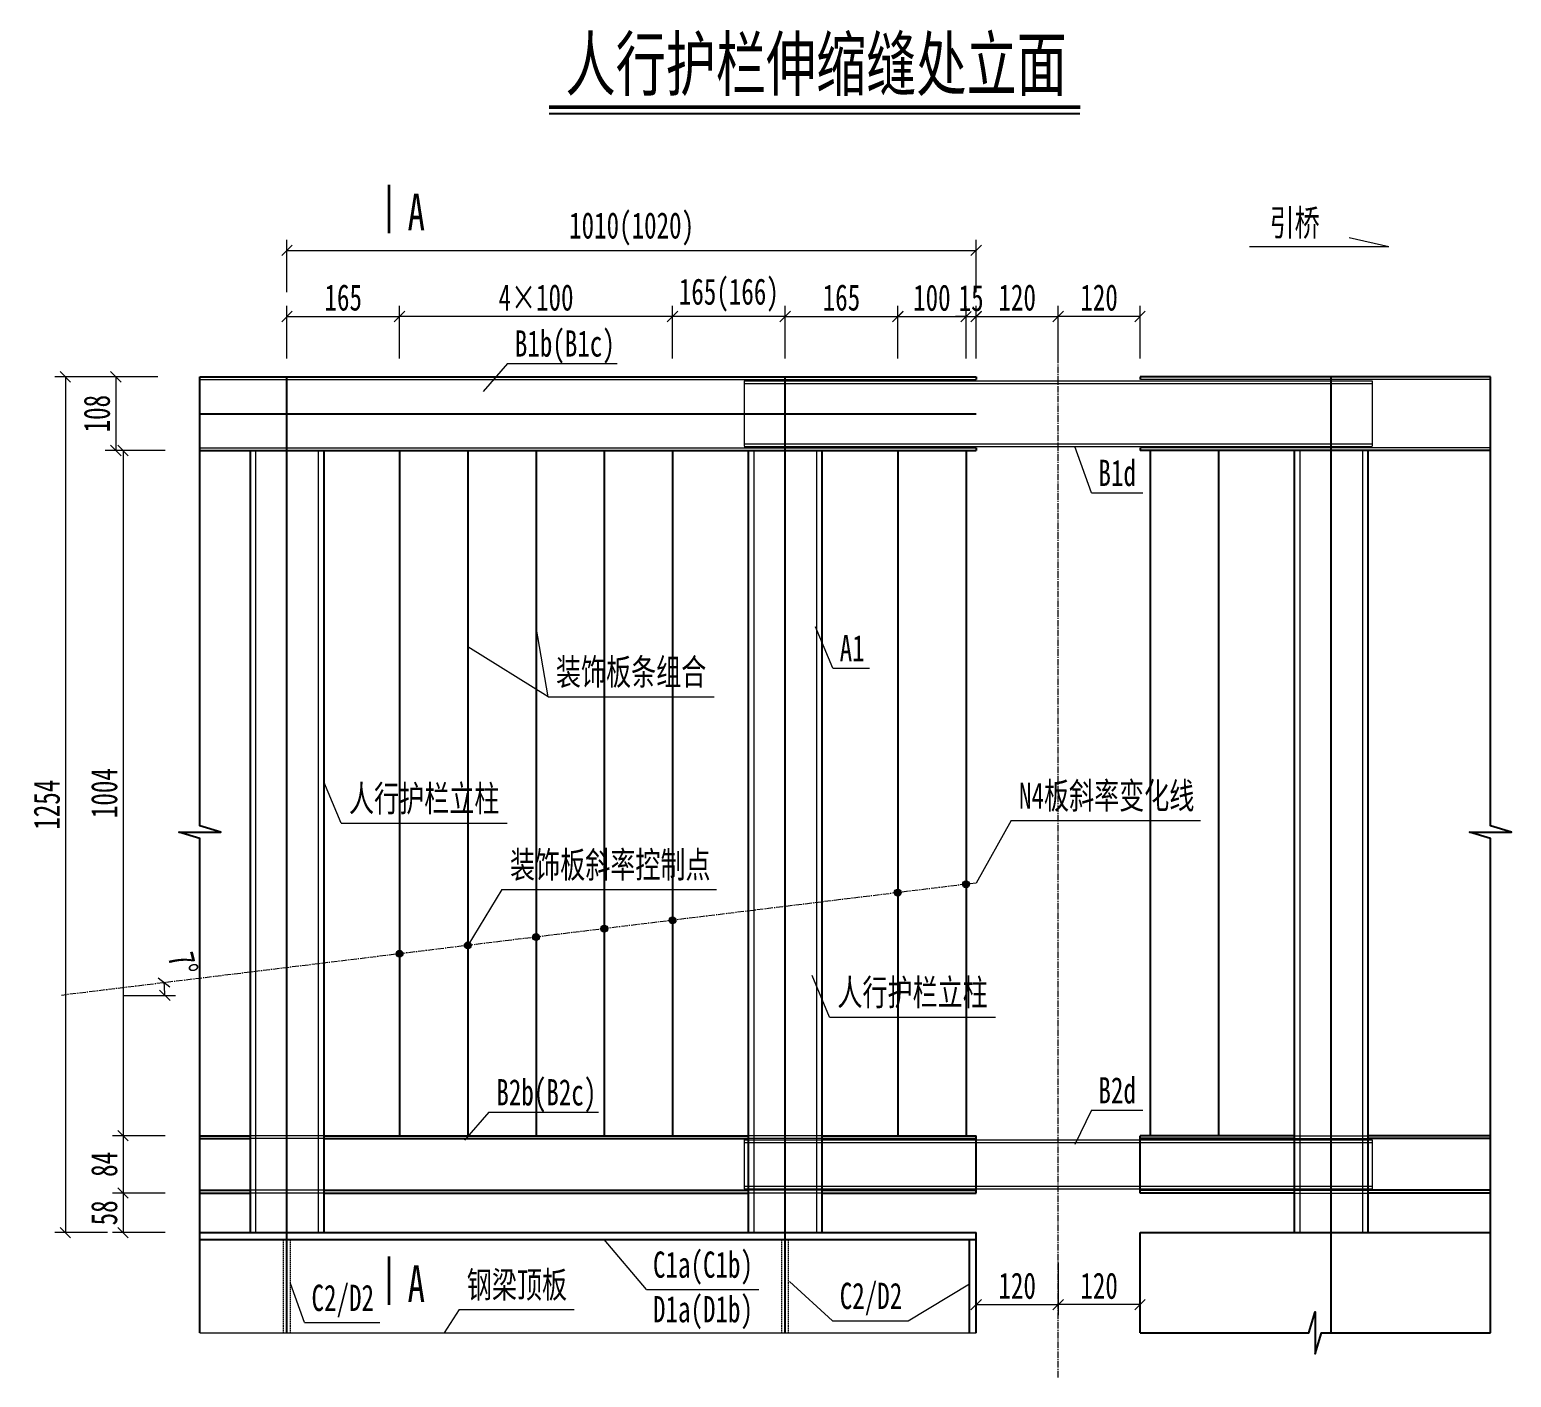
# Model space of a CAD drawing. Header units: millimetres. Extents: x -13368 to 383539, y -58537 to -26098.
# Drawn here: x 9884 to 12055, y -36614 to -34640 of the extents above; entities that cross this region are included whole.
import ezdxf
from ezdxf.enums import TextEntityAlignment as Align

# ---------------------------------------------------------------- set-up
doc = ezdxf.new("R2010")
doc.units = ezdxf.units.MM
doc.linetypes.add('CENTER2', pattern=[28.575, 19.05, -3.175, 3.175, -3.175])
doc.linetypes.add('DASHED', pattern=[0.75, 0.5, -0.25])
doc.layers.get('Defpoints').update_dxf_attribs({"color": 8})
for name, color, linetype, lineweight in [('中心线', 2, 'CENTER2', 15), ('文字', 7, 'Continuous', 15), ('标注线及字体', 2, 'Continuous', 15), ('粗线', 3, 'Continuous', 35), ('细实线', 4, 'Continuous', 15), ('虚线', 7, 'DASHED', 13), ('钢板粗线', 1, 'Continuous', 25)]:
    doc.layers.add(name, color=color, linetype=linetype, lineweight=lineweight)
doc.styles.add('111', font='', dxfattribs={"width": 0.7})
doc.styles.add('BM_Dim', font='', dxfattribs={"width": 0.85})
doc.styles.get('111').set_extended_font_data('仿宋_GB2312')
doc.styles.get('BM_Dim').set_extended_font_data('仿宋_GB2312')
doc.dimstyles.new('200', dxfattribs={"dimscale": 0, "dimtxt": 2.5, "dimasz": 1, "dimexe": 1, "dimexo": 1, "dimgap": 0.6, "dimtad": 1, "dimdec": 0, "dimdsep": 46, "dimtxsty": '111', "dimblk": 'OBLIQUE', "dimcen": 0, "dimclrd": 4, "dimclre": 4, "dimclrt": 4, "dimadec": 1, "dimazin": 2, "dimtfac": 1, "dimtdec": 0, "dimtix": 1, "dimtmove": 2, "dimatfit": 3, "dimfxl": 4, "dimfxlon": 1, "dimtolj": 1, "dimlwd": -1, "dimlwe": -1, "dimarcsym": 0})

# ---------------------------------------------------------------- blocks, each defined once
blk = doc.blocks.new('22')
at = {"layer": '细实线'}
blk.add_hatch(color=256, dxfattribs=at).paths.add_polyline_path([(5, 0, 1), (-5, 0, 1)])
blk.add_circle((0, 0), 5.04, dxfattribs=at)
blk = doc.blocks.new('_Oblique')
at = {"color": 0, "linetype": 'ByBlock', "lineweight": -2}
blk.add_line((-0.5, -0.5), (0.5, 0.5), dxfattribs=at)
blk = doc.blocks.new('*D75')
at = {"layer": 'Defpoints', "color": 0, "transparency": 16777216}
for p in [(10426.1, -35060), (10261.1, -35202.4), (10426.1, -35286)]:
    blk.add_point(p, dxfattribs=at)
at = {"layer": '细实线', "color": 4, "transparency": 16777216}
for p, q in [((10261.1, -35121.5), (10261.1, -35044.6)), ((10261.1, -35060), (10426.1, -35060)), ((10426.1, -35121.5), (10426.1, -35044.6))]:
    blk.add_line(p, q, dxfattribs=at)
at = {"layer": '细实线', "color": 4, "transparency": 16777216, "xscale": 15.38461538461539, "yscale": 15.38461538461539, "zscale": 15.38461538461539, "rotation": 180}
blk.add_blockref('_Oblique', (10261.1, -35060), dxfattribs=at)
at = {"layer": '细实线', "color": 4, "transparency": 16777216, "xscale": 15.38461538461539, "yscale": 15.38461538461539, "zscale": 15.38461538461539}
blk.add_blockref('_Oblique', (10426.1, -35060), dxfattribs=at)
at = {"layer": '细实线', "color": 4, "transparency": 16777216, "insert": (10343.6, -35032.4), "char_height": 38.46, "attachment_point": 5, "style": '111'}
blk.add_mtext('\\A1;165', dxfattribs=at)
blk = doc.blocks.new('*D76')
at = {"layer": 'Defpoints', "color": 0, "transparency": 16777216}
for p in [(11179.1, -35901.4), (9930.7, -36054.7), (9930.7, -36054.7), (9970.2, -36054.7), (10082.1, -36048.1)]:
    blk.add_point(p, dxfattribs=at)
at = {"layer": '细实线', "color": 4, "transparency": 16777216}
blk.add_line((10020.7, -36054.7), (10097.6, -36054.7), dxfattribs=at)
blk.add_arc((9930.7, -36054.7), 151.5, 0, 7, dxfattribs=at)
at = {"layer": '细实线', "color": 4, "transparency": 16777216, "xscale": 15.38461538461539, "yscale": 15.38461538461539, "zscale": 15.38461538461539}
for p, rotation in [((10081.1, -36036.2), 96.99999999999997), ((10082.2, -36054.7), 270)]:
    blk.add_blockref('_Oblique', p, dxfattribs=dict(at, rotation=rotation))
at = {"layer": '细实线', "color": 4, "transparency": 16777216, "insert": (10109, -36008.4), "char_height": 38.46, "attachment_point": 5, "rotation": 284.5435, "style": '111'}
blk.add_mtext('\\A1;7%%d', dxfattribs=at)
blk = doc.blocks.new('*D77')
at = {"layer": 'Defpoints', "color": 0, "transparency": 16777216}
for p in [(10426.1, -35060), (10426.1, -35286), (10826.1, -35322.9)]:
    blk.add_point(p, dxfattribs=at)
at = {"layer": '细实线', "color": 4, "transparency": 16777216}
for p, q in [((10426.1, -35121.5), (10426.1, -35044.6)), ((10826.1, -35060), (10426.1, -35060)), ((10826.1, -35121.5), (10826.1, -35044.6))]:
    blk.add_line(p, q, dxfattribs=at)
at = {"layer": '细实线', "color": 4, "transparency": 16777216, "xscale": 15.38461538461539, "yscale": 15.38461538461539, "zscale": 15.38461538461539, "rotation": 180}
blk.add_blockref('_Oblique', (10426.1, -35060), dxfattribs=at)
at = {"layer": '细实线', "color": 4, "transparency": 16777216, "xscale": 15.38461538461539, "yscale": 15.38461538461539, "zscale": 15.38461538461539}
blk.add_blockref('_Oblique', (10826.1, -35060), dxfattribs=at)
at = {"layer": '细实线', "color": 4, "transparency": 16777216, "insert": (10626.1, -35032.4), "char_height": 38.46, "attachment_point": 5, "style": '111'}
blk.add_mtext('\\A1;4×100', dxfattribs=at)
blk = doc.blocks.new('*D78')
at = {"layer": 'Defpoints', "color": 0, "transparency": 16777216}
for p in [(10826.1, -35060), (10991.1, -35202.4), (10826.1, -35267.7)]:
    blk.add_point(p, dxfattribs=at)
at = {"layer": '细实线', "color": 4, "transparency": 16777216}
for p, q in [((10826.1, -35121.5), (10826.1, -35044.6)), ((10991.1, -35060), (10826.1, -35060)), ((10991.1, -35121.5), (10991.1, -35044.6))]:
    blk.add_line(p, q, dxfattribs=at)
at = {"layer": '细实线', "color": 4, "transparency": 16777216, "xscale": 15.38461538461539, "yscale": 15.38461538461539, "zscale": 15.38461538461539, "rotation": 180}
blk.add_blockref('_Oblique', (10826.1, -35060), dxfattribs=at)
at = {"layer": '细实线', "color": 4, "transparency": 16777216, "xscale": 15.38461538461539, "yscale": 15.38461538461539, "zscale": 15.38461538461539}
blk.add_blockref('_Oblique', (10991.1, -35060), dxfattribs=at)
at = {"layer": '细实线', "color": 4, "transparency": 16777216, "insert": (10908.6, -35028.6), "char_height": 38.462, "attachment_point": 5, "style": '111'}
blk.add_mtext('\\A1;165(166)', dxfattribs=at)
blk = doc.blocks.new('*D79')
at = {"layer": 'Defpoints', "color": 0}
for p in [(11271.1, -34963.1), (10261.1, -35202.4), (11271.1, -35202.4)]:
    blk.add_point(p, dxfattribs=at)
at = {"layer": '细实线', "color": 4}
for p, q in [((10261.1, -35024.6), (10261.1, -34947.7)), ((11271.1, -35024.6), (11271.1, -34947.7)), ((10261.1, -34963.1), (11271.1, -34963.1))]:
    blk.add_line(p, q, dxfattribs=at)
at = {"layer": '细实线', "color": 4, "xscale": 15.38461538461539, "yscale": 15.38461538461539, "zscale": 15.38461538461539, "rotation": 180}
blk.add_blockref('_Oblique', (10261.1, -34963.1), dxfattribs=at)
at = {"layer": '细实线', "color": 4, "xscale": 15.38461538461539, "yscale": 15.38461538461539, "zscale": 15.38461538461539}
blk.add_blockref('_Oblique', (11271.1, -34963.1), dxfattribs=at)
at = {"layer": '细实线', "color": 4, "insert": (10766.1, -34931.7), "char_height": 38.462, "attachment_point": 5, "style": '111'}
blk.add_mtext('\\A1;1010(1020)', dxfattribs=at)
blk = doc.blocks.new('*D80')
at = {"layer": 'Defpoints', "color": 0}
for p in [(10137.4, -35148.4), (10010.3, -35256.4), (10137.4, -35256.4)]:
    blk.add_point(p, dxfattribs=at)
at = {"layer": '细实线', "color": 4}
for p, q in [((10071.8, -35148.4), (9994.9, -35148.4)), ((10010.3, -35148.4), (10010.3, -35256.4)), ((10071.8, -35256.4), (9994.9, -35256.4))]:
    blk.add_line(p, q, dxfattribs=at)
at = {"layer": '细实线', "color": 4, "xscale": 15.38461538461539, "yscale": 15.38461538461539, "zscale": 15.38461538461539}
for p, rotation in [((10010.3, -35148.4), 90), ((10010.3, -35256.4), 270)]:
    blk.add_blockref('_Oblique', p, dxfattribs=dict(at, rotation=rotation))
at = {"layer": '细实线', "color": 4, "insert": (9982.7, -35202.4), "char_height": 38.46, "attachment_point": 5, "rotation": 90, "style": '111'}
blk.add_mtext('\\A1;108', dxfattribs=at)
blk = doc.blocks.new('*D81')
at = {"layer": 'Defpoints', "color": 0, "transparency": 16777216}
for p in [(10148.1, -35256.4), (10021, -36260.4), (10133.5, -36260.4)]:
    blk.add_point(p, dxfattribs=at)
at = {"layer": '细实线', "color": 4, "transparency": 16777216}
for p, q in [((10082.5, -35256.4), (10005.6, -35256.4)), ((10021, -35256.4), (10021, -36260.4)), ((10082.5, -36260.4), (10005.6, -36260.4))]:
    blk.add_line(p, q, dxfattribs=at)
at = {"layer": '细实线', "color": 4, "transparency": 16777216, "xscale": 15.38461538461539, "yscale": 15.38461538461539, "zscale": 15.38461538461539}
for p, rotation in [((10021, -35256.4), 90), ((10021, -36260.4), 270)]:
    blk.add_blockref('_Oblique', p, dxfattribs=dict(at, rotation=rotation))
at = {"layer": '细实线', "color": 4, "transparency": 16777216, "insert": (9993.5, -35758.4), "char_height": 38.46, "attachment_point": 5, "rotation": 90, "style": '111'}
blk.add_mtext('\\A1;1004', dxfattribs=at)
blk = doc.blocks.new('*D82')
at = {"layer": 'Defpoints', "color": 0, "transparency": 16777216}
for p in [(10133.5, -36260.4), (10021, -36344.4), (10133.5, -36344.4)]:
    blk.add_point(p, dxfattribs=at)
at = {"layer": '细实线', "color": 4, "transparency": 16777216}
for p, q in [((10082.5, -36260.4), (10005.6, -36260.4)), ((10021, -36260.4), (10021, -36344.4)), ((10082.5, -36344.4), (10005.6, -36344.4))]:
    blk.add_line(p, q, dxfattribs=at)
at = {"layer": '细实线', "color": 4, "transparency": 16777216, "xscale": 15.38461538461539, "yscale": 15.38461538461539, "zscale": 15.38461538461539}
for p, rotation in [((10021, -36260.4), 90), ((10021, -36344.4), 270)]:
    blk.add_blockref('_Oblique', p, dxfattribs=dict(at, rotation=rotation))
at = {"layer": '细实线', "color": 4, "transparency": 16777216, "insert": (9993.5, -36302.4), "char_height": 38.46, "attachment_point": 5, "rotation": 90, "style": '111'}
blk.add_mtext('\\A1;84', dxfattribs=at)
blk = doc.blocks.new('*D83')
at = {"layer": 'Defpoints', "color": 0, "transparency": 16777216}
for p in [(10133.5, -36344.4), (10021, -36402.4), (10133.5, -36402.4)]:
    blk.add_point(p, dxfattribs=at)
at = {"layer": '细实线', "color": 4, "transparency": 16777216}
for p, q in [((10082.5, -36344.4), (10005.6, -36344.4)), ((10021, -36344.4), (10021, -36402.4)), ((10082.5, -36402.4), (10005.6, -36402.4))]:
    blk.add_line(p, q, dxfattribs=at)
at = {"layer": '细实线', "color": 4, "transparency": 16777216, "xscale": 15.38461538461539, "yscale": 15.38461538461539, "zscale": 15.38461538461539}
for p, rotation in [((10021, -36344.4), 90), ((10021, -36402.4), 270)]:
    blk.add_blockref('_Oblique', p, dxfattribs=dict(at, rotation=rotation))
at = {"layer": '细实线', "color": 4, "transparency": 16777216, "insert": (9993.5, -36373.4), "char_height": 38.46, "attachment_point": 5, "rotation": 90, "style": '111'}
blk.add_mtext('\\A1;58', dxfattribs=at)
blk = doc.blocks.new('*D84')
at = {"layer": 'Defpoints', "color": 0, "transparency": 16777216}
for p in [(10133.5, -35148.4), (9936.4, -36402.4), (10133.5, -36402.4)]:
    blk.add_point(p, dxfattribs=at)
at = {"layer": '细实线', "color": 4, "transparency": 16777216}
for p, q in [((9998, -35148.4), (9921, -35148.4)), ((9936.4, -35148.4), (9936.4, -36402.4)), ((9998, -36402.4), (9921, -36402.4))]:
    blk.add_line(p, q, dxfattribs=at)
at = {"layer": '细实线', "color": 4, "transparency": 16777216, "xscale": 15.38461538461539, "yscale": 15.38461538461539, "zscale": 15.38461538461539}
for p, rotation in [((9936.4, -35148.4), 90), ((9936.4, -36402.4), 270)]:
    blk.add_blockref('_Oblique', p, dxfattribs=dict(at, rotation=rotation))
at = {"layer": '细实线', "color": 4, "transparency": 16777216, "insert": (9909.3, -35775.4), "char_height": 38.46, "attachment_point": 5, "rotation": 90, "style": '111'}
blk.add_mtext('\\A1;1254', dxfattribs=at)
blk = doc.blocks.new('*D85')
at = {"layer": 'Defpoints', "color": 0}
for p in [(11156.1, -35060), (10991.1, -35202.4), (11156.1, -35256.4)]:
    blk.add_point(p, dxfattribs=at)
at = {"layer": '细实线', "color": 4}
for p, q in [((10991.1, -35121.5), (10991.1, -35044.6)), ((10991.1, -35060), (11156.1, -35060)), ((11156.1, -35121.5), (11156.1, -35044.6))]:
    blk.add_line(p, q, dxfattribs=at)
at = {"layer": '细实线', "color": 4, "xscale": 15.38461538461539, "yscale": 15.38461538461539, "zscale": 15.38461538461539, "rotation": 180}
blk.add_blockref('_Oblique', (10991.1, -35060), dxfattribs=at)
at = {"layer": '细实线', "color": 4, "xscale": 15.38461538461539, "yscale": 15.38461538461539, "zscale": 15.38461538461539}
blk.add_blockref('_Oblique', (11156.1, -35060), dxfattribs=at)
at = {"layer": '细实线', "color": 4, "insert": (11073.6, -35032.4), "char_height": 38.46, "attachment_point": 5, "style": '111'}
blk.add_mtext('\\A1;165', dxfattribs=at)
blk = doc.blocks.new('*D86')
at = {"layer": 'Defpoints', "color": 0}
for p in [(11391.1, -35060), (11271.1, -35148.4), (11391.1, -35148.4)]:
    blk.add_point(p, dxfattribs=at)
at = {"layer": '细实线', "color": 4}
for p, q in [((11271.1, -35121.5), (11271.1, -35044.6)), ((11271.1, -35060), (11391.1, -35060)), ((11391.1, -35121.5), (11391.1, -35044.6))]:
    blk.add_line(p, q, dxfattribs=at)
at = {"layer": '细实线', "color": 4, "xscale": 15.38461538461539, "yscale": 15.38461538461539, "zscale": 15.38461538461539, "rotation": 180}
blk.add_blockref('_Oblique', (11271.1, -35060), dxfattribs=at)
at = {"layer": '细实线', "color": 4, "xscale": 15.38461538461539, "yscale": 15.38461538461539, "zscale": 15.38461538461539}
blk.add_blockref('_Oblique', (11391.1, -35060), dxfattribs=at)
at = {"layer": '细实线', "color": 4, "insert": (11331.1, -35032.4), "char_height": 38.46, "attachment_point": 5, "style": '111'}
blk.add_mtext('\\A1;120', dxfattribs=at)
blk = doc.blocks.new('*D87')
at = {"layer": 'Defpoints', "color": 0, "transparency": 16777216}
for p in [(11271.1, -36428.2), (11391.1, -36428.2), (11391.1, -36507.9)]:
    blk.add_point(p, dxfattribs=at)
at = {"layer": '细实线', "color": 4, "transparency": 16777216}
for p, q in [((11271.1, -36446.4), (11271.1, -36523.3)), ((11391.1, -36446.4), (11391.1, -36523.3)), ((11271.1, -36507.9), (11391.1, -36507.9))]:
    blk.add_line(p, q, dxfattribs=at)
at = {"layer": '细实线', "color": 4, "transparency": 16777216, "xscale": 15.38461538461539, "yscale": 15.38461538461539, "zscale": 15.38461538461539, "rotation": 180}
blk.add_blockref('_Oblique', (11271.1, -36507.9), dxfattribs=at)
at = {"layer": '细实线', "color": 4, "transparency": 16777216, "xscale": 15.38461538461539, "yscale": 15.38461538461539, "zscale": 15.38461538461539}
blk.add_blockref('_Oblique', (11391.1, -36507.9), dxfattribs=at)
at = {"layer": '细实线', "color": 4, "transparency": 16777216, "insert": (11331.1, -36480.4), "char_height": 38.46, "attachment_point": 5, "style": '111'}
blk.add_mtext('\\A1;120', dxfattribs=at)
blk = doc.blocks.new('*D274')
at = {"layer": 'Defpoints', "color": 0}
for p in [(11256.1, -35060.2), (11156.1, -35256.7), (11256.1, -35256.7)]:
    blk.add_point(p, dxfattribs=at)
at = {"layer": '细实线', "color": 4}
for p, q in [((11156.1, -35121.8), (11156.1, -35044.8)), ((11156.1, -35060.2), (11256.1, -35060.2)), ((11256.1, -35121.8), (11256.1, -35044.8))]:
    blk.add_line(p, q, dxfattribs=at)
at = {"layer": '细实线', "color": 4, "xscale": 15.38461538461539, "yscale": 15.38461538461539, "zscale": 15.38461538461539, "rotation": 180}
blk.add_blockref('_Oblique', (11156.1, -35060.2), dxfattribs=at)
at = {"layer": '细实线', "color": 4, "xscale": 15.38461538461539, "yscale": 15.38461538461539, "zscale": 15.38461538461539}
blk.add_blockref('_Oblique', (11256.1, -35060.2), dxfattribs=at)
at = {"layer": '细实线', "color": 4, "insert": (11206.1, -35032.7), "char_height": 38.46, "attachment_point": 5, "style": '111'}
blk.add_mtext('\\A1;100', dxfattribs=at)
blk = doc.blocks.new('*D275')
at = {"layer": 'Defpoints', "color": 0}
for p in [(11271.1, -35060.2), (11271.1, -35245.6), (11256.1, -35353.6)]:
    blk.add_point(p, dxfattribs=at)
at = {"layer": '细实线', "color": 4}
for p, q in [((11256.1, -35060.2), (11240.8, -35060.2)), ((11256.1, -35121.8), (11256.1, -35044.8)), ((11256.1, -35060.2), (11271.1, -35060.2)), ((11271.1, -35121.8), (11271.1, -35044.8)), ((11271.1, -35060.2), (11286.5, -35060.2))]:
    blk.add_line(p, q, dxfattribs=at)
at = {"layer": '细实线', "color": 4, "xscale": 15.38461538461539, "yscale": 15.38461538461539, "zscale": 15.38461538461539}
blk.add_blockref('_Oblique', (11256.1, -35060.2), dxfattribs=at)
at = {"layer": '细实线', "color": 4, "xscale": 15.38461538461539, "yscale": 15.38461538461539, "zscale": 15.38461538461539, "rotation": 180}
blk.add_blockref('_Oblique', (11271.1, -35060.2), dxfattribs=at)
at = {"layer": '细实线', "color": 4, "insert": (11263.6, -35033.1), "char_height": 38.46, "attachment_point": 5, "style": '111'}
blk.add_mtext('\\A1;15', dxfattribs=at)
blk = doc.blocks.new('*D276')
at = {"layer": 'Defpoints', "color": 0}
for p in [(11391.1, -35060), (11391.1, -35148.4), (11511.1, -35152.4)]:
    blk.add_point(p, dxfattribs=at)
at = {"layer": '细实线', "color": 4}
for p, q in [((11391.1, -35121.5), (11391.1, -35044.6)), ((11511.1, -35060), (11391.1, -35060)), ((11511.1, -35121.5), (11511.1, -35044.6))]:
    blk.add_line(p, q, dxfattribs=at)
at = {"layer": '细实线', "color": 4, "xscale": 15.38461538461539, "yscale": 15.38461538461539, "zscale": 15.38461538461539, "rotation": 180}
blk.add_blockref('_Oblique', (11391.1, -35060), dxfattribs=at)
at = {"layer": '细实线', "color": 4, "xscale": 15.38461538461539, "yscale": 15.38461538461539, "zscale": 15.38461538461539}
blk.add_blockref('_Oblique', (11511.1, -35060), dxfattribs=at)
at = {"layer": '细实线', "color": 4, "insert": (11451.1, -35032.4), "char_height": 38.46, "attachment_point": 5, "style": '111'}
blk.add_mtext('\\A1;120', dxfattribs=at)
blk = doc.blocks.new('*D277')
at = {"layer": 'Defpoints', "color": 0}
for p in [(11391.1, -36428.2), (11511.1, -36428.2), (11391.1, -36507.9)]:
    blk.add_point(p, dxfattribs=at)
at = {"layer": '细实线', "color": 4}
for p, q in [((11391.1, -36446.4), (11391.1, -36523.3)), ((11511.1, -36446.4), (11511.1, -36523.3)), ((11511.1, -36507.9), (11391.1, -36507.9))]:
    blk.add_line(p, q, dxfattribs=at)
at = {"layer": '细实线', "color": 4, "xscale": 15.38461538461539, "yscale": 15.38461538461539, "zscale": 15.38461538461539, "rotation": 180}
blk.add_blockref('_Oblique', (11391.1, -36507.9), dxfattribs=at)
at = {"layer": '细实线', "color": 4, "xscale": 15.38461538461539, "yscale": 15.38461538461539, "zscale": 15.38461538461539}
blk.add_blockref('_Oblique', (11511.1, -36507.9), dxfattribs=at)
at = {"layer": '细实线', "color": 4, "insert": (11451.1, -36480.4), "char_height": 38.46, "attachment_point": 5, "style": '111'}
blk.add_mtext('\\A1;120', dxfattribs=at)

msp = doc.modelspace()

# ---------------------------------------------------------------- linework, layer by layer
at = {"color": 4}
msp.add_line((10645.1, -34762.4), (11422.9, -34762.4), dxfattribs=at)
at = {"color": 6, "const_width": 5.54}
msp.add_lwpolyline([(10645, -34753.2), (11423.6, -34753.2)], dxfattribs=at)
at = {"color": 4}
for points in [[(10133.5, -36549.2), (10133.5, -35824.8), (10102.7, -35815.6), (10164.3, -35815.6), (10133.5, -35806.3), (10133.5, -35794), (10133.5, -35148.4)], [(12024.4, -36549.2), (12024.4, -35824.8), (11993.7, -35815.6), (12055.2, -35815.6), (12024.4, -35806.3), (12024.4, -35794), (12024.4, -35148.4)], [(11511.1, -36549.2), (11758.6, -36549.2), (11767.8, -36518.4), (11767.8, -36579.9), (11777, -36549.2), (11789.3, -36549.2), (12024.4, -36549.2)]]:
    msp.add_lwpolyline(points, dxfattribs=at)
at = {"layer": 'Defpoints'}
for p, q in [((10261.1, -36549.2), (10261.1, -35148.4)), ((10991.1, -36549.2), (10991.1, -35148.4)), ((11791.1, -36549.2), (11791.1, -35148.4)), ((10133.5, -35202.4), (11271.1, -35202.4))]:
    msp.add_line(p, q, dxfattribs=at)
at = {"layer": '中心线', "ltscale": 0.5}
for p, q in [((11391.1, -36614.5), (11391.1, -35070.4)), ((11271.1, -35890.1), (9930.7, -36054.7))]:
    msp.add_line(p, q, dxfattribs=at)
at = {"layer": '粗线'}
for p, q in [((10411.1, -34937.8), (10411.1, -34866.9)), ((10411.1, -36508.1), (10411.1, -36437.2))]:
    msp.add_line(p, q, dxfattribs=at)
at = {"layer": '细实线'}
for p, q in [((11817.4, -34944.5), (11875.6, -34957.4)), ((11671.4, -34957.4), (11875.6, -34957.4)), ((10584.1, -35128.8), (10548.6, -35169.8)), ((10584.1, -35128.8), (10744.8, -35128.8)), ((11439.9, -35318.3), (11415.7, -35250.4)), ((11439.9, -35318.3), (11515.1, -35318.3)), ((10643.8, -35617.1), (10626.1, -35515.1)), ((11060.9, -35575.3), (11035.4, -35514.5)), ((10643.8, -35617.1), (10526.1, -35543.9)), ((11060.9, -35575.3), (11114.8, -35575.3)), ((10643.8, -35617.1), (10886.9, -35617.1)), ((10340.7, -35802.6), (10315.1, -35741.7)), ((11322.1, -35798.5), (11271.1, -35890.1)), ((11322.1, -35798.5), (11599.9, -35798.5)), ((10340.7, -35802.6), (10583.7, -35802.6)), ((10576.1, -35899.8), (10526.1, -35981.6)), ((10576.1, -35899.8), (10890.3, -35899.8)), ((11056.2, -36086.7), (11030.7, -36025.8)), ((11056.2, -36086.7), (11299.3, -36086.7)), ((10557, -36226), (10521.5, -36267)), ((10557, -36226), (10717.7, -36226)), ((11439.9, -36223), (11415.7, -36273.3)), ((11439.9, -36223), (11515.1, -36223)), ((10788.1, -36485.6), (10725.9, -36412.4)), ((11060.7, -36531.4), (10997.4, -36474.2)), ((10286.7, -36534.3), (10266.1, -36477.1)), ((10788.1, -36485.6), (10952.4, -36485.6)), ((11171.3, -36531.4), (11261.1, -36477.4)), ((10513.5, -36515.1), (10491.3, -36549.2)), ((10513.5, -36515.1), (10682, -36515.1)), ((10286.7, -36534.3), (10397.3, -36534.3)), ((11060.7, -36531.4), (11171.3, -36531.4)), ((10133.5, -36549.2), (11271.1, -36549.2))]:
    msp.add_line(p, q, dxfattribs=at)
at = {"layer": '虚线'}
for p, q in [((10133.5, -35152.4), (11271.1, -35152.4)), ((10931.1, -35154.4), (11851.1, -35154.4)), ((10931.1, -35154.4), (10931.1, -35250.4)), ((10931.1, -35158.4), (11851.1, -35158.4)), ((12024.4, -35152.4), (11511.1, -35152.4)), ((11851.1, -35154.4), (11851.1, -35250.4)), ((10133.5, -35252.4), (11271.1, -35252.4)), ((10215.1, -35256.4), (10215.1, -36402.4)), ((10307.1, -35256.4), (10307.1, -36402.4)), ((10931.1, -35246.4), (11851.1, -35246.4)), ((10931.1, -35250.4), (11851.1, -35250.4)), ((10945.1, -35256.4), (10945.1, -36402.4)), ((11037.1, -35256.4), (11037.1, -36402.4)), ((12024.4, -35252.4), (11511.1, -35252.4)), ((11745.1, -35256.4), (11745.1, -36402.4)), ((11837.1, -35256.4), (11837.1, -36402.4)), ((10315.1, -36260.4), (10207.1, -36260.4)), ((10315.1, -36264.4), (10207.1, -36264.4)), ((10931.1, -36266.4), (11851.1, -36266.4)), ((10931.1, -36266.4), (10931.1, -36338.4)), ((10931.1, -36270.4), (11851.1, -36270.4)), ((11045.1, -36260.4), (10937.1, -36260.4)), ((11045.1, -36264.4), (10937.1, -36264.4)), ((11737.1, -36260.4), (11845.1, -36260.4)), ((11737.1, -36264.4), (11845.1, -36264.4)), ((11851.1, -36266.4), (11851.1, -36338.4)), ((10315.1, -36340.4), (10207.1, -36340.4)), ((10315.1, -36344.4), (10207.1, -36344.4)), ((10931.1, -36334.4), (11851.1, -36334.4)), ((10931.1, -36338.4), (11851.1, -36338.4)), ((11045.1, -36340.4), (10937.1, -36340.4)), ((11045.1, -36344.4), (10937.1, -36344.4)), ((11737.1, -36340.4), (11845.1, -36340.4)), ((11737.1, -36344.4), (11845.1, -36344.4))]:
    msp.add_line(p, q, dxfattribs=at)
at = {"layer": '虚线', "ltscale": 4}
for p, q in [((10256.1, -36549.2), (10256.1, -36412.4)), ((10266.1, -36549.2), (10266.1, -36412.4)), ((10986.1, -36549.2), (10986.1, -36412.4)), ((10996.1, -36549.2), (10996.1, -36412.4))]:
    msp.add_line(p, q, dxfattribs=at)
at = {"layer": '钢板粗线'}
for p, q in [((10133.5, -35148.4), (11271.1, -35148.4)), ((11271.1, -35148.4), (11271.1, -35152.4)), ((12024.4, -35148.4), (11511.1, -35148.4)), ((11511.1, -35148.4), (11511.1, -35152.4)), ((10133.5, -35256.4), (11271.1, -35256.4)), ((10207.1, -35256.4), (10207.1, -36402.4)), ((10315.1, -35256.4), (10315.1, -36402.4)), ((10426.1, -35256.4), (10426.1, -36260.4)), ((10526.1, -35256.4), (10526.1, -36260.4)), ((10626.1, -35256.4), (10626.1, -36260.4)), ((10726.1, -35256.4), (10726.1, -36260.4)), ((10826.1, -35256.4), (10826.1, -36260.4)), ((10937.1, -35256.4), (10937.1, -36402.4)), ((11045.1, -35256.4), (11045.1, -36402.4)), ((11156.1, -35256.4), (11156.1, -36260.4)), ((11256.1, -35256.4), (11256.1, -36260.4)), ((11271.1, -35252.4), (11271.1, -35256.4)), ((11511.1, -35252.4), (11511.1, -35256.4)), ((12024.4, -35256.4), (11511.1, -35256.4)), ((11526.1, -35256.4), (11526.1, -36260.4)), ((11626.1, -35256.4), (11626.1, -36260.4)), ((11737.1, -35256.4), (11737.1, -36402.4)), ((11845.1, -35256.4), (11845.1, -36402.4)), ((10133.5, -36260.4), (10207.1, -36260.4)), ((10133.5, -36264.4), (10207.1, -36264.4)), ((10315.1, -36260.4), (10937.1, -36260.4)), ((10315.1, -36264.4), (10937.1, -36264.4)), ((11045.1, -36260.4), (11271.1, -36260.4)), ((11045.1, -36264.4), (11271.1, -36264.4)), ((11271.1, -36344.4), (11271.1, -36260.4)), ((11737.1, -36260.4), (11511.1, -36260.4)), ((11511.1, -36344.4), (11511.1, -36260.4)), ((11737.1, -36264.4), (11511.1, -36264.4)), ((12024.4, -36260.4), (11845.1, -36260.4)), ((12024.4, -36264.4), (11845.1, -36264.4)), ((10133.5, -36340.4), (10207.1, -36340.4)), ((10133.5, -36344.4), (10207.1, -36344.4)), ((10315.1, -36340.4), (10937.1, -36340.4)), ((10315.1, -36344.4), (10937.1, -36344.4)), ((11045.1, -36340.4), (11271.1, -36340.4)), ((11045.1, -36344.4), (11271.1, -36344.4)), ((11737.1, -36340.4), (11511.1, -36340.4)), ((11737.1, -36344.4), (11511.1, -36344.4)), ((12024.4, -36340.4), (11845.1, -36340.4)), ((12024.4, -36344.4), (11845.1, -36344.4)), ((10133.5, -36402.4), (11271.1, -36402.4)), ((11271.1, -36549.2), (11271.1, -36402.4)), ((11511.1, -36549.2), (11511.1, -36402.4)), ((11511.1, -36402.4), (12024.4, -36402.4)), ((10133.5, -36412.4), (11271.1, -36412.4)), ((11261.1, -36549.2), (11261.1, -36412.4))]:
    msp.add_line(p, q, dxfattribs=at)

# ---------------------------------------------------------------- block references
at = {"layer": '细实线'}
for p in [(11256.1, -35891.9), (11156.1, -35904.2), (10726.1, -35957), (10826.1, -35944.7), (10626.1, -35969.3), (10426.1, -35993.8), (10526.1, -35981.6)]:
    msp.add_blockref('22', p, dxfattribs=at)

# ---------------------------------------------------------------- texts
at = {"layer": '文字', "style": 'BM_Dim', "width": 0.7}
for p in [(10450.6, -34934), (10450.6, -36504.2)]:
    msp.add_text('A', height=53.8, dxfattribs=at).set_placement(p, align=Align.CENTER)
for s, p in [('引桥', (11737.6, -34953.4)), ('B1b(B1c)', (10668.3, -35130.3)), ('B1d', (11477.6, -35319.9)), ('A1', (11089.3, -35576.8)), ('装饰板条组合', (10765.4, -35611.5)), ('人行护栏立柱', (10462.2, -35797)), ('N4板斜率变化线', (11462.2, -35792.9)), ('装饰板斜率控制点', (10734.9, -35894.1)), ('人行护栏立柱', (11177.8, -36081.1)), ('B2b(B2c)', (10641.2, -36227.5)), ('B2d', (11477.6, -36224.6)), ('C1a(C1b)', (10870.7, -36480)), ('钢梁顶板', (10598.1, -36509.5)), ('C2/D2', (11116.9, -36525.8)), ('C2/D2', (10342.9, -36528.7)), ('D1a(D1b)', (10870.7, -36545.3))]:
    msp.add_text(s, height=38.46, dxfattribs=at).set_placement(p, align=Align.BOTTOM_CENTER)
at = {"layer": '标注线及字体', "color": 0, "style": '111', "width": 0.7}
msp.add_text('人行护栏伸缩缝处立面', height=76.92, dxfattribs=at).set_placement((11036.5, -34688.4), align=Align.MIDDLE)

# ---------------------------------------------------------------- dimensions: what is measured, and where the dimension line sits
at = {"layer": '细实线'}
dim = msp.add_linear_dim(base=(11271.1, -34963.1), p1=(10261.1, -35202.4), p2=(11271.1, -35202.4), text='<>(1020)', dimstyle='200', override={"dimscale": 15.384615, "dimtxsty": '111', "dimblk": 'Oblique'}, dxfattribs=at)
dim.commit()
dim.dimension.update_dxf_attribs({"geometry": '*D79', "text_midpoint": (10766.1, -34931.7)})
for base, p1, p2, override, picture, middle in [((10426.1, -35060), (10261.1, -35202.4), (10426.1, -35286), {"dimscale": 15.384615}, '*D75', (10343.6, -35032.4)), ((11256.1, -35060.2), (11156.1, -35256.7), (11256.1, -35256.7), {"dimscale": 15.384615}, '*D274', (11206.1, -35032.7)), ((11271.1, -35060.2), (11256.1, -35353.6), (11271.1, -35245.6), {"dimscale": 15.384615}, '*D275', (11263.6, -35033.1)), ((11391.1, -35060), (11271.1, -35148.4), (11391.1, -35148.4), {"dimscale": 15.384615, "dimblk": 'Oblique'}, '*D86', (11331.1, -35032.4)), ((11391.1, -36507.9), (11271.1, -36428.2), (11391.1, -36428.2), {"dimscale": 15.384615, "dimblk": 'Oblique'}, '*D87', (11331.1, -36480.4))]:
    dim = msp.add_linear_dim(base=base, p1=p1, p2=p2, dimstyle='200', override=override, dxfattribs=at)
    dim.commit()
    dim.dimension.update_dxf_attribs({"geometry": picture, "text_midpoint": middle})
for base, p1, p2, text, picture, middle in [((10426.1, -35060), (10826.1, -35322.9), (10426.1, -35286), '4×100', '*D77', (10626.1, -35032.4)), ((10826.1, -35060), (10991.1, -35202.4), (10826.1, -35267.7), '<>(166)', '*D78', (10908.6, -35028.6))]:
    dim = msp.add_linear_dim(base=base, p1=p1, p2=p2, angle=180, text=text, dimstyle='200', override={"dimscale": 15.384615, "dimtxsty": '111'}, dxfattribs=at)
    dim.commit()
    dim.dimension.update_dxf_attribs({"geometry": picture, "text_midpoint": middle})
for base, p1, p2, angle, override, picture, middle in [((11156.1, -35060), (10991.1, -35202.4), (11156.1, -35256.4), 0, {"dimscale": 15.384615}, '*D85', (11073.6, -35032.4)), ((11391.1, -35060), (11511.1, -35152.4), (11391.1, -35148.4), 180, {"dimscale": 15.384615, "dimblk": 'Oblique'}, '*D276', (11451.1, -35032.4)), ((9936.4, -36402.4), (10133.5, -35148.4), (10133.5, -36402.4), 90, {"dimscale": 15.384615, "dimblk": 'Oblique'}, '*D84', (9909.3, -35775.4)), ((10010.3, -35256.4), (10137.4, -35148.4), (10137.4, -35256.4), 90, {"dimscale": 15.384615, "dimblk": 'Oblique'}, '*D80', (9982.7, -35202.4)), ((10021, -36260.4), (10148.1, -35256.4), (10133.5, -36260.4), 90, {"dimscale": 15.384615, "dimblk": 'Oblique'}, '*D81', (9993.5, -35758.4)), ((10021, -36344.4), (10133.5, -36260.4), (10133.5, -36344.4), 90, {"dimscale": 15.384615, "dimblk": 'Oblique'}, '*D82', (9993.5, -36302.4)), ((10021, -36402.4), (10133.5, -36344.4), (10133.5, -36402.4), 90, {"dimscale": 15.384615, "dimblk": 'Oblique'}, '*D83', (9993.5, -36373.4)), ((11391.1, -36507.9), (11511.1, -36428.2), (11391.1, -36428.2), 180, {"dimscale": 15.384615, "dimblk": 'Oblique'}, '*D277', (11451.1, -36480.4))]:
    dim = msp.add_linear_dim(base=base, p1=p1, p2=p2, angle=angle, dimstyle='200', override=override, dxfattribs=at)
    dim.commit()
    dim.dimension.update_dxf_attribs({"geometry": picture, "text_midpoint": middle})
dim = msp.add_angular_dim_2l(base=(10082.1, -36048.1), line1=((11179.1, -35901.4), (9930.7, -36054.7)), line2=((9930.7, -36054.7), (9970.2, -36054.7)), dimstyle='200', override={"dimscale": 15.384615, "dimblk": 'Oblique'}, dxfattribs=at)
dim.commit()
dim.dimension.update_dxf_attribs({"geometry": '*D76', "text_midpoint": (10109, -36008.4), "dimtype": 162})

doc.saveas('drawing.dxf')
